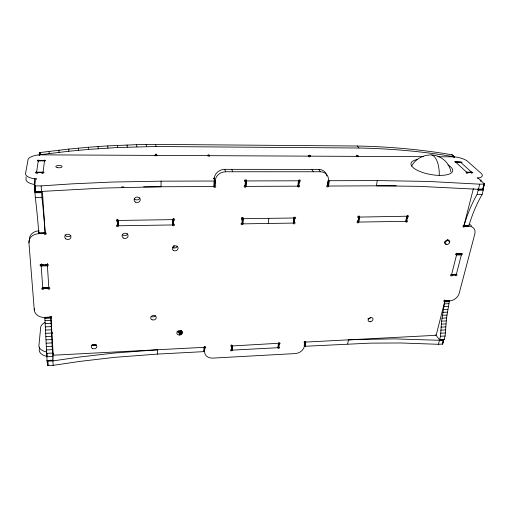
<?xml version="1.0" encoding="UTF-8"?>
<svg xmlns="http://www.w3.org/2000/svg" width="510" height="510" viewBox="0 0 510 510"><rect width="100%" height="100%" fill="white"/><g stroke="black" fill="none" stroke-linecap="round" stroke-linejoin="round"><path stroke-width="0.76" d="M88.396 147.256L68.895 149.067L40.207 152.522C39.162 152.802 38.652 156.156 39.876 154.747L68.761 151.253L88.389 149.424L88.396 147.256L107.782 145.892L136.597 144.668L155.588 144.394L357.3 146.013A530.19 335.363 -16.1 0 1 444.93 153.625L451.873 154.766L454.486 157.322L452.045 154.849M42.693 264.62L41.151 264.658L41.131 265.264L42.763 288.22L48.845 288.042L47.328 264.499L45.779 264.537M45.205 233.255L44.956 230.322A165.017 14.363 89 0 0 41.928 197.517L41.578 191.639L34.929 191.671L35.305 197.561A165.387 16.097 89 0 1 38.594 230.424L38.868 233.363L45.243 233.102L38.824 233.21M41.533 172.979L42.961 172.979L44.497 160.88L38.25 160.93A1.039 0.389 -1.2 0 1 37.275 160.542A1.039 0.389 -1.2 0 1 38.365 160.159A1.039 0.389 -1.2 0 1 39.346 160.548L43.484 160.561A1.033 0.389 -1 0 1 44.568 160.178A1.033 0.389 -1 0 1 45.549 160.567A1.033 0.389 -1 0 1 44.466 160.95M53.333 354.169L52.874 360.544L50.79 316.729M37.963 172.979L36.535 172.986L36.529 172.482L38.288 160.86L38.371 161.466M52.887 360.538L47.124 360.659L47.551 365.364L53.174 365.345L79.847 361.399L114.705 357.338L157.341 354.099L157.431 349.815L114.642 353.003L79.656 357.019L52.874 360.927L47.8 361.182L47.124 360.659L52.912 360.353M143.622 186.832L213.786 186.526C215.265 187.119 216.1 179.252 214.123 181.024L161.115 181.165L160.994 186.756L102.376 188.101L35.713 191.747L34.954 191.314L34.533 185.481L35.458 179.373A1.096 0.427 -1.7 0 0 36.503 178.73A1.096 0.427 -1.7 0 0 34.61 178.73L33.883 178.704A15.262 5.897 -1.4 0 1 25.717 172.565L27.916 160.51A14.337 5.336 -1.1 0 1 39.174 154.842L154.925 155.397A0.956 0.363 2.3 0 0 155.945 155.767A0.956 0.363 2.3 0 0 156.825 155.41L207.71 155.652A0.937 0.351 3.9 0 0 208.762 156.015A0.937 0.351 3.9 0 0 209.553 155.665L308.556 156.136A0.905 0.331 6.8 0 0 309.659 156.493A0.905 0.331 6.8 0 0 310.297 156.149L356.764 156.372A0.905 0.771 -39.9 0 1 357.956 155.575A0.905 0.771 -39.9 0 1 358.269 156.793M78.585 150.284L78.655 148.104M117.255 219.3L117.421 225.337L118.467 225.783L172.514 224.948L172.998 224.878L173.164 219.625L173.572 219.23M172.998 224.878L173.355 219.549M173.183 224.802L173.489 219.453M173.642 220.556L173.527 224.062A0.988 0.867 -10.3 0 1 174.484 224.916A0.988 0.867 -10.3 0 1 173.476 225.802A0.988 0.867 -10.3 0 1 172.514 224.948L172.68 219.695A0.994 0.873 -10.3 0 1 173.7 218.796A0.994 0.873 -10.3 0 1 174.656 219.663A0.994 0.873 -10.3 0 1 173.642 220.556L173.209 218.535M173.865 247.994L173.961 245.233M298.477 185.959L299.147 180.393L298.446 180.801L246.61 180.935L245.45 180.527L244.998 185.978L246.145 186.386L297.783 186.163L298.484 185.755M178.175 332.316L178.226 330.875M435.693 334.726L439.524 339.889L440.525 336.256L441.583 321.141L444.688 301.837L444.497 300.639M439.339 339.953L444.114 339.647L445.122 336.014L446.543 317.972L449.386 301.18L449.316 300.76L444.656 300.951M241.848 223.425L242.964 223.858L293.237 223.08L293.926 222.628M157.341 354.099L203.719 351.639L203.974 347.406A0.886 0.695 -14.1 0 1 204.892 346.653A0.886 0.695 -14.1 0 1 205.728 347.316A0.886 0.695 -14.1 0 1 204.81 348.069L204.587 351.594A8.791 6.891 -14.8 0 0 212.797 358.109L295.175 353.577A8.543 6.585 -21.7 0 0 304.342 346.309L304.731 341.668L304.234 345.104M214.123 181.024L213.786 186.526A1.001 0.905 -18.4 0 0 214.723 187.438A1.001 0.905 -18.4 0 0 215.768 186.52A1.001 0.905 -18.4 0 0 214.831 185.608L215.118 181.024L214.238 178.557A9.945 9.008 -20.8 0 1 224.706 169.339L318.775 169.416A9.747 8.447 -34.3 0 1 326.814 176.039M204.14 351.549L204.733 346.825L204.414 351.333L203.719 351.639M214.264 186.469L214.602 180.967M204.3 351.454L204.561 347.221M214.442 186.399L214.78 180.903M68.761 151.253L68.895 149.067M231.234 349.643L232.235 350.128L277.88 347.712L278.524 347.144M278.505 347.412L279.034 342.994M34.929 191.671L34.954 191.314M204.395 347.31L54.213 355.158L53.365 354.832L53.301 353.124M53.212 354.475L50.898 316.761M47.443 365.083L47.666 362.189M231.412 347.546L231.585 345.442L232.592 345.927L279.021 343.255M242.033 221.219L242.282 218.28L243.397 218.707L293.862 217.999L294.55 217.553L293.913 222.844M231.419 349.905L231.776 345.697M242.059 223.648L242.492 218.497M245.214 186.182L245.673 180.738M231.585 350.007L231.942 345.799M242.244 223.737L242.677 218.586M245.406 186.271L245.865 180.82M231.789 350.083L232.146 345.876M242.467 223.801L242.9 218.65M245.635 186.335L246.1 180.884M242.881 217.394L243.397 218.707L242.964 223.858A0.963 0.842 -21 0 1 241.944 224.725A0.963 0.842 -21 0 1 241.071 223.884A0.963 0.842 -21 0 1 242.091 223.017M246.069 179.718L246.61 180.935L246.145 186.386A0.994 0.886 -24 0 1 245.1 187.297A0.994 0.886 -24 0 1 244.201 186.392A0.994 0.886 -24 0 1 245.253 185.487M58.911 152.337L59.115 150.138M47.232 356.413L46.671 356.324A13.292 7.682 -6.3 0 1 39.391 348.668L39.538 347.157M47.334 265.85A1.033 0.854 3.5 0 0 48.303 264.97A1.033 0.854 3.5 0 0 47.22 264.148A1.033 0.854 3.5 0 0 46.251 265.028L42.126 265.136A1.033 0.854 4 0 0 41.036 264.308A1.033 0.854 4 0 0 40.06 265.187A1.033 0.854 4 0 0 41.157 266.016L47.334 265.85L47.551 263.594M452.3 155.34L454.467 157.526M268.292 223.463L268.821 218.35M451.063 274.737L451.611 274.45L456.546 255.019L456.361 253.821L461.18 253.693L461.359 254.892L456.361 274.291L455.806 274.578M466.746 173.33L466.554 172.125L455.749 162.225C472.821 163.015 449.52 160.484 455.749 162.225M471.712 173.323L471.52 172.125L460.587 162.244L455.424 162.225M41.157 266.016L41.399 263.753M437.924 156.761L454.62 156.844A12.801 4.316 10.6 0 1 468.276 161.957L480.21 172.52A13.005 4.494 11.1 0 1 479.17 177.869L478.616 177.888A0.95 0.331 11.4 0 0 477.169 177.888A0.95 0.331 11.4 0 0 478.514 178.449L484.455 184.046L479.712 184.18L428.298 181.433L377.311 180.585L376.361 185.825L418.678 186.335L478.393 189.299L482.645 189.28L483.066 188.878L483.27 190.122L482.167 194.348A141.404 82.155 85.2 0 0 469.621 223.335L468.824 225.802L463.686 226.026L464.693 223.418A141.672 81.243 85.3 0 1 477.086 194.386L478.176 190.153L477.972 188.91M50.77 317.316L44.823 317.513A9.97 7.956 1 0 1 34.278 310.01L34.425 308.722M49.049 153.535L49.317 151.317M34.278 310.01L28.942 242.798A10.544 8.823 5.8 0 1 38.856 233.688L39.028 232.254M278.269 347.616L278.785 343.459M293.664 223.01L294.289 217.936M298.222 186.105L298.885 180.744M278.409 347.527L278.925 343.37M293.817 222.94L294.442 217.866M298.382 186.042L299.045 180.68M279.142 344.205A0.861 0.669 -20.5 0 0 280.06 343.466A0.861 0.669 -20.5 0 0 279.314 342.816A0.861 0.669 -20.5 0 0 278.39 343.555L277.88 347.712A0.861 0.663 -20.3 0 0 278.626 348.356A0.861 0.663 -20.3 0 0 279.544 347.622A0.861 0.663 -20.3 0 0 278.798 346.972L279.142 344.205L278.683 342.969M294.678 218.835L294.257 222.22A0.95 0.81 -27.6 0 1 295.067 223.048A0.95 0.81 -27.6 0 1 294.047 223.903A0.95 0.81 -27.6 0 1 293.237 223.08L293.862 217.999A0.956 0.816 -28 0 1 294.882 217.139A0.956 0.816 -28 0 1 295.698 217.974A0.956 0.816 -28 0 1 294.678 218.835L293.996 217.54M299.281 181.694L298.834 185.27A0.982 0.854 -31.5 0 1 299.663 186.156A0.982 0.854 -31.5 0 1 298.611 187.049A0.982 0.854 -31.5 0 1 297.783 186.163L298.446 180.801A0.982 0.861 -32.1 0 1 299.498 179.896A0.982 0.861 -32.1 0 1 300.333 180.795A0.982 0.861 -32.1 0 1 299.281 181.694L298.567 180.489M28.942 242.798L29.363 239.872M327.7 183.358L327.917 181.834M396.238 185.742L328.561 186.035L327.624 185.831L328.14 180.317M442.686 343.555L442.266 344.091L438.453 344.301L400.465 342.969L370.266 343.141L305.165 346.264L304.521 346.143L304.948 341.917M327.828 185.914L328.402 180.521M304.725 346.214L305.12 342.019M328.064 185.978L328.599 180.597M305.165 346.264L305.77 342.133A0.854 0.657 -22.5 0 0 305.044 341.49A0.854 0.657 -22.5 0 0 304.119 342.223A0.854 0.657 -22.5 0 0 304.846 342.867M377.311 180.585L329.339 180.719L328.561 186.035A0.975 0.835 -34.3 0 1 327.509 186.921A0.975 0.835 -34.3 0 1 326.712 186.042A0.975 0.835 -34.3 0 1 327.764 185.155M39.378 155.072L39.716 152.841M39.55 154.9L39.888 152.668M39.774 154.772L40.105 152.547M39.876 154.747L40.207 152.522M39.213 155.512L39.601 153.051M357.918 220.224L357.669 221.646L358.842 222.06L405.718 221.334L406.291 221.11L407.26 215.998M358.281 218.095L358.53 216.673L359.703 217.081L407.318 216.208M357.937 221.856L358.791 216.884M358.135 221.946L358.995 216.967M358.364 222.009L359.225 217.03M358.83 215.819L359.703 217.081L358.842 222.06A0.937 0.771 -33.2 0 1 357.816 222.902A0.937 0.771 -33.2 0 1 357.083 222.086A0.937 0.771 -33.2 0 1 358.103 221.244M347.661 344.008L348.406 339.928L355.961 339.577L393.79 338.869L439.486 340.291L443.796 339.807L439.913 339.756M48.845 288.042L42.744 288.131M182.217 332.686A2.722 2.174 -11.8 0 0 179.609 330.608L177.671 331.347L176.817 332.941A2.722 2.174 -11.8 0 0 179.431 335.006C181.209 335 182.867 333.196 181.981 331.423M406.1 221.27L407.127 216.361M406.228 221.2L407.254 216.297M443.834 300.696L444.663 301.812L436.311 334.719L435.782 335.319L305.331 342.089M473.414 188.56L463.966 225.516A0.918 0.701 -38.1 0 0 463.482 227.09L463.692 227.097A0.918 0.701 -38.1 0 0 464.597 226.44L468.747 226.223A9.135 6.936 -37.6 0 1 474.829 233.937L459.115 293.53A8.625 6.381 -33.3 0 1 449.508 300.913L444.701 301.149M438.453 344.301L439.486 340.291M478.393 189.299L479.712 184.18M442.266 344.091L443.305 340.087M482.645 189.28L483.977 184.161M442.597 344.001L443.732 339.552L444.019 339.705M483.008 189.223L484.398 183.772M442.699 343.912L443.796 339.807M483.117 189.159L484.5 183.963M411.589 166.145C414.968 159.617 422.101 155.34 429.388 155.027A20.712 9.142 -88.2 0 1 439.263 175.689M177.002 331.29A2.703 2.167 -11.8 0 0 178.87 331.838L181.228 330.639L181.809 333.795M468.352 225.809L468.824 225.802M173.164 219.625L118.416 220.447L117.364 220.001M88.389 149.424L117.619 147.517L156.034 146.51L358.976 148.015A532.759 335.797 -16.1 0 1 447.085 155.601L454.231 156.831M34.533 185.481L35.298 185.908L41.151 185.901L72.031 183.861L112.2 182.051L161.115 181.165M44.848 317.558L47.028 360.493L52.83 360.188M439.658 339.622L444.248 339.373M52.855 360.481L47.028 360.493M439.524 339.889L444.114 339.647M46.633 353.341L52.46 353.047M440.653 333.189L445.255 332.953M46.761 356.777L52.581 356.471M440.525 336.256L445.122 336.014M91.794 345.276L96.524 345.047M46.506 349.93L52.332 349.637M440.818 330.142L445.428 329.913M46.225 343.192L52.065 342.905M441.284 324.118L445.899 323.895M46.372 346.545L52.205 346.258M441.029 327.12L445.638 326.891M45.913 336.562L51.771 336.288M441.921 318.183L446.543 317.972M46.072 339.858L51.918 339.583M441.583 321.141L446.199 320.917M45.581 330.066L51.453 329.804M442.725 312.362L447.359 312.158M45.753 333.298L51.612 333.03M442.304 315.263L446.926 315.052M45.212 323.71L51.108 323.461M443.7 306.669L448.347 306.465M45.396 326.872L51.287 326.61M443.19 309.5L447.831 309.296M44.854 317.806L50.77 317.564M444.726 301.372L449.386 301.18M44.874 318.329L50.796 318.087M444.688 301.837L449.348 301.646M45.02 320.592L50.93 320.344M444.248 303.871L448.908 303.673M45.594 317.296L50.77 317.086M451.369 274.839L456.125 274.68M451.471 274.756L456.22 274.603M41.131 265.028L44.217 264.945M456.52 254.139L461.34 254.012M456.648 253.196L457.54 254.235L460.753 254.152A0.899 0.676 -36.1 0 1 461.754 253.374A0.899 0.676 -36.1 0 1 462.36 254.107A0.899 0.676 -36.1 0 1 461.359 254.892L456.546 255.019L455.653 253.974M41.131 265.264L47.309 265.104M456.571 254.35L461.391 254.229M41.131 265.525L47.315 265.359M456.59 254.579L461.41 254.452M38.805 233.044L45.148 232.936M463.992 225.739L468.907 225.649M463.686 226.026L468.715 225.898M38.856 233.688L44.14 233.599A1.058 0.892 6 0 0 45.25 234.472A1.058 0.892 6 0 0 46.251 233.561A1.058 0.892 6 0 0 45.135 232.681L42.413 191.632M35.305 197.561L41.928 197.517M477.086 194.386L482.167 194.348M478.15 189.216L483.25 189.191M34.929 191.919L41.578 191.881M478.201 189.433L483.301 189.408M34.935 192.194L41.584 192.155M478.227 189.675L483.327 189.643M34.961 192.735L41.61 192.697M478.176 190.153L483.27 190.122M121.52 186.921L123.885 186.915M215.118 181.024A10.015 9.052 -20.8 0 1 225.656 171.755L320.35 171.762A9.811 8.485 -34.1 0 1 328.408 180.719M36.529 172.482L39.385 172.482M41.533 172.482L42.961 172.482M466.726 172.418L469.563 172.418M36.529 172.718L37.957 172.718M41.527 172.718L42.955 172.718M466.777 172.629L469.614 172.629M466.797 172.858L468.218 172.858M423.619 156.691L358.453 156.379A0.899 0.319 8.2 0 1 357.771 156.717A0.899 0.319 8.2 0 1 356.719 156.283M328.835 180.661L329.339 180.719M431.785 155.002C441.086 155.327 449.361 162.664 450.904 171.813M46.92 352.034L46.353 351.938A13.343 7.65 -6.2 0 1 39.053 344.314L40.577 328.485A12.584 6.987 -5.5 0 1 45.065 322.339M304.521 346.143L304.132 345.793M451.873 154.766L454.455 157.125M452.287 155.48L454.474 157.462M447.468 239.655L449.686 242.212M446.658 244.596A2.728 2.091 -36.4 0 1 445.396 241.141A2.728 2.091 -36.4 0 1 449.648 241.051A2.728 2.091 -36.4 0 1 446.658 244.596L444.465 242.02A2.709 2.085 -36.5 0 0 447.238 240.255M357.3 146.013L358.976 148.015M356.592 155.129L357.331 156.034A0.899 0.319 8.2 0 0 356.739 156.2M444.79 299.963L445.619 301.072A0.854 0.631 -32.6 0 0 445.02 300.396A0.854 0.631 -32.6 0 0 444.063 301.136A0.854 0.631 -32.6 0 0 444.663 301.812M357.803 216.661L358.677 217.929A0.943 0.778 -33.7 0 1 357.937 217.107A0.943 0.778 -33.7 0 1 358.964 216.259A0.943 0.778 -33.7 0 1 359.703 217.081M309.602 155.116L310.297 156.149A0.905 0.331 6.8 0 0 309.194 155.799M318.775 169.416L320.35 171.762M308.282 155.435L309.321 156.984M311.865 169.409L313.395 171.762M244.749 180.017L245.559 181.853A0.994 0.892 -24.6 0 1 244.66 180.942A0.994 0.892 -24.6 0 1 245.712 180.03A0.994 0.892 -24.6 0 1 246.61 180.935M231.725 169.345L232.726 171.755M224.706 169.339L225.656 171.755M241.606 217.604L242.377 219.58A0.969 0.848 -21.3 0 1 241.504 218.733A0.969 0.848 -21.3 0 1 242.524 217.853A0.969 0.848 -21.3 0 1 243.397 218.707M278.345 345.735L278.798 346.972M44.497 160.88L44.574 161.485M231.157 344.779L231.674 346.672A0.873 0.689 -16.5 0 1 230.871 346.016A0.873 0.689 -16.5 0 1 231.789 345.264A0.873 0.689 -16.5 0 1 232.592 345.927L232.235 350.128A0.873 0.682 -16.4 0 1 231.317 350.874A0.873 0.682 -16.4 0 1 230.52 350.217A0.873 0.682 -16.4 0 1 231.438 349.478M204.523 346.794L204.81 348.069M155.588 144.394L156.034 146.51M156.532 153.969L156.825 155.41A0.956 0.363 2.3 0 0 155.805 155.04M155.422 154.122L155.716 155.569M181.636 330.729L182.102 333.253M180.789 331.111L181.362 334.273M180.215 331.481L180.789 334.643M146.115 144.477L146.498 146.6M179.565 331.729L180.132 334.898M178.87 331.838L179.431 335.006M136.597 144.668L136.916 146.797M127.035 144.968L127.29 147.103M117.427 145.375L117.619 147.517M26.048 176.842L26.163 178.264A15.198 5.967 -1.6 0 0 34.297 184.461L34.941 184.556L34.527 178.8M39.283 347.221L39.391 348.668M35.298 185.908L35.713 191.747M47.8 361.182L48.112 365.606M35.037 185.863L35.451 191.703M47.022 353.494L47.181 355.687M47.57 361.131L47.889 365.562M34.814 185.793L35.235 191.632M47.379 361.054L47.691 365.479M34.654 185.704L35.069 191.543M47.232 360.94L47.551 365.364M41.151 185.901L41.546 191.734M52.874 360.927L53.174 365.345M51.669 324.284L51.778 325.865M52.192 332.176L52.294 333.75M107.782 145.892L107.91 148.04M98.105 146.517L98.162 148.678M117.899 220.397L117.957 225.732M117.682 220.326L117.74 225.662M117.517 220.231L117.574 225.567M117.44 224.916A1.02 0.886 -1.7 0 0 116.433 225.815A1.02 0.886 -1.7 0 0 117.459 226.689A1.02 0.886 -1.7 0 0 118.467 225.783L118.416 220.447A1.02 0.892 -1.4 0 0 117.383 219.568A1.02 0.892 -1.4 0 0 116.376 220.479A1.02 0.892 -1.4 0 0 117.402 221.359M139.791 197.867A3.054 2.735 -3 0 1 137.235 199.882A3.054 2.735 -3 0 1 134.194 198.569M177.365 246.113A2.894 2.499 -10.7 0 1 172.514 247.344M70.75 235.295A3.098 2.639 3.7 0 1 67.734 236.646A3.098 2.639 3.7 0 1 65.057 234.759M155.429 315.645A2.773 2.25 -9.1 0 1 151.087 316.296M96.027 344.786A2.799 2.199 -4.4 0 1 92.08 344.977M127.717 233.644A2.996 2.601 -3.2 0 1 125.224 235.588A2.996 2.601 -3.2 0 1 122.241 234.37M49.757 317.309A0.988 0.784 0.1 0 1 50.694 316.487A0.988 0.784 0.1 0 1 51.733 317.233A0.988 0.784 0.1 0 1 50.796 318.055M456.546 255.019A0.899 0.676 -35.9 0 1 455.934 254.28A0.899 0.676 -35.9 0 1 456.928 253.495A0.899 0.676 -35.9 0 1 457.54 254.235M29.344 239.107A10.474 8.778 6 0 1 39.206 230.82M469.047 224.17A9.078 6.91 -37.7 0 1 471.533 225.949M370.757 317.692A2.55 1.957 -27.9 0 1 367.869 318.788M308.901 156.87A0.912 0.803 -36.3 0 1 308.646 155.85A0.912 0.803 -36.3 0 1 309.685 155.314A0.912 0.803 -36.3 0 1 310.297 156.149M209.247 156.277A0.931 0.861 -18.9 0 0 209.03 154.855A0.931 0.861 -18.9 0 0 207.71 155.652A0.937 0.351 3.9 0 1 208.501 155.301M155.04 155.843A0.95 0.886 -4.2 0 1 155.646 154.549A0.95 0.886 -4.2 0 1 156.825 155.41M214.385 178.965A1.001 0.402 3.9 0 1 213.237 178.506A1.001 0.402 3.9 0 1 214.353 178.162M447.946 164.921A21.171 7.42 10.2 0 1 445.498 175.019A21.171 7.42 10.2 0 1 416.364 169.811A21.171 7.42 10.2 0 1 417.48 159.471M480.956 179.883A12.954 4.552 11.2 0 1 480.662 181.464M406.744 216.425L405.718 221.334A0.931 0.746 -36.2 0 0 406.406 222.137A0.931 0.746 -36.2 0 0 407.433 221.308A0.931 0.746 -36.2 0 0 406.744 220.505L407.433 217.234A0.937 0.752 -36.6 0 0 408.459 216.399A0.937 0.752 -36.6 0 0 407.777 215.59A0.937 0.752 -36.6 0 0 406.744 216.425M47.819 288.443L43.777 288.577A1.014 0.822 2.3 0 1 42.821 289.431A1.014 0.822 2.3 0 1 41.75 288.641A1.014 0.822 2.3 0 1 42.706 287.787L48.775 287.589A1.014 0.822 1.8 0 1 49.84 288.38A1.014 0.822 1.8 0 1 48.883 289.234A1.014 0.822 1.8 0 1 47.819 288.443M455.385 275.056L452.217 275.158A0.88 0.657 -34.4 0 1 451.235 275.916A0.88 0.657 -34.4 0 1 450.63 275.209A0.88 0.657 -34.4 0 1 451.611 274.45L456.361 274.291A0.88 0.657 -34.6 0 1 456.966 274.998A0.88 0.657 -34.6 0 1 455.985 275.763A0.88 0.657 -34.6 0 1 455.385 275.056M42.98 172.15L36.554 172.15A1.077 0.414 -1.5 0 0 35.413 172.565A1.077 0.414 -1.5 0 0 36.427 172.979A1.077 0.414 -1.5 0 0 37.561 172.565L41.852 172.565A1.071 0.414 -1.3 0 0 42.865 172.979A1.071 0.414 -1.3 0 0 43.994 172.565A1.071 0.414 -1.3 0 0 42.98 172.15M471.52 172.125L466.554 172.125A0.937 0.325 11.1 0 0 466.121 172.495A0.937 0.325 11.1 0 0 467.351 172.858A0.937 0.325 11.1 0 0 467.785 172.488L471.093 172.488A0.937 0.325 11.2 0 0 472.324 172.852A0.937 0.325 11.2 0 0 472.751 172.488A0.937 0.325 11.2 0 0 471.52 172.125M135.628 202.19A3.079 2.748 -3.2 0 0 140.256 199.78A3.079 2.748 -3.2 0 0 135.66 197.427A3.079 2.748 -3.2 0 0 135.628 202.19M370.132 321.753A2.569 1.957 -27.8 0 0 372.848 318.508A2.569 1.957 -27.8 0 0 368.666 318.693A2.569 1.957 -27.8 0 0 370.132 321.753M173.655 250.557A2.913 2.505 -10.8 0 0 178.079 248.281A2.913 2.505 -10.8 0 0 173.814 246.19A2.913 2.505 -10.8 0 0 173.655 250.557M123.567 238.113A3.015 2.607 -3.4 0 0 128.086 235.779A3.015 2.607 -3.4 0 0 123.554 233.593A3.015 2.607 -3.4 0 0 123.567 238.113M65.745 238.795A3.117 2.652 3.5 0 0 70.903 237.52A3.117 2.652 3.5 0 0 66.938 234.332A3.117 2.652 3.5 0 0 65.745 238.795M152.044 319.764A2.786 2.257 -9.2 0 0 156.251 317.628A2.786 2.257 -9.2 0 0 152.127 315.83A2.786 2.257 -9.2 0 0 152.044 319.764M92.686 348.604A2.818 2.206 -4.5 0 0 96.849 346.488A2.818 2.206 -4.5 0 0 92.571 344.779A2.818 2.206 -4.5 0 0 92.686 348.604M57.33 167.631A3.13 1.192 -0.8 0 0 62.105 166.598A3.13 1.192 -0.8 0 0 57.496 165.559A3.13 1.192 -0.8 0 0 57.33 167.631"/></g></svg>
